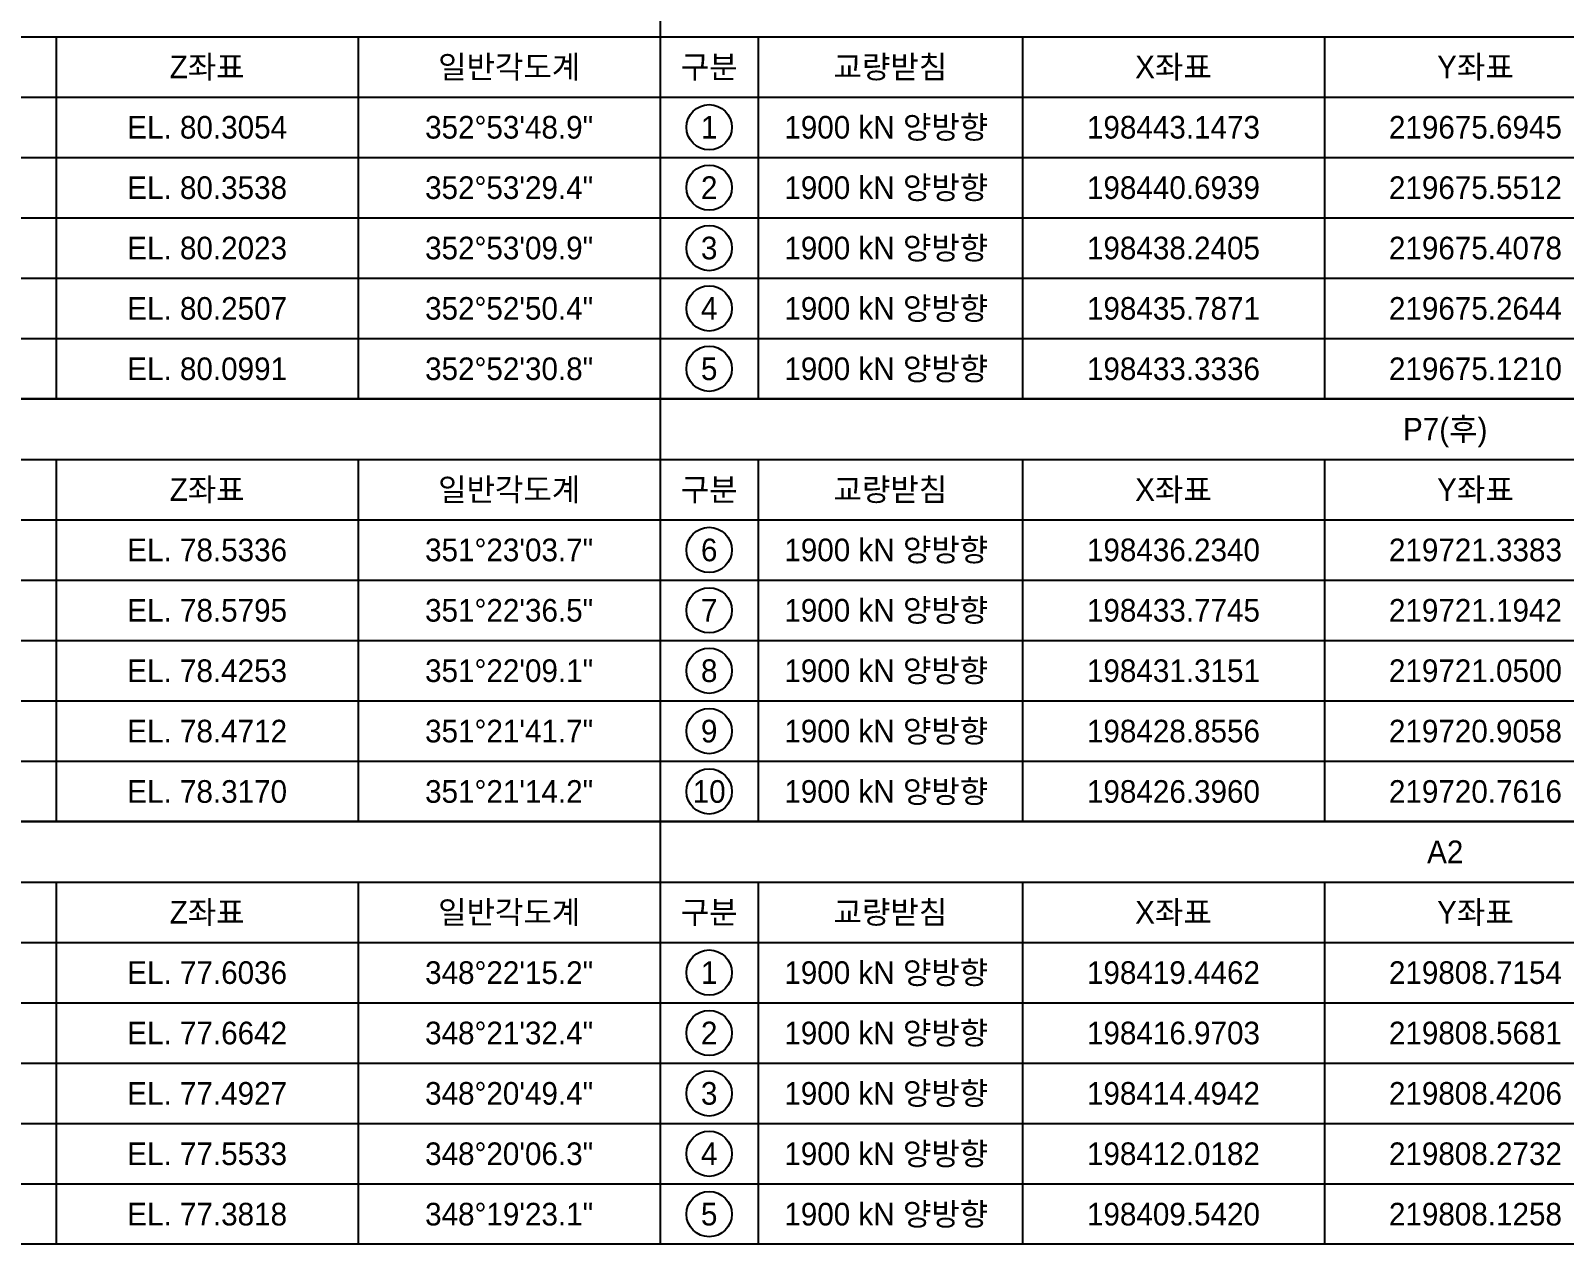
# Model space of a CAD drawing. Header units: feet. Extents: x 0 to 252300, y 0 to 178200.
# Drawn here: x 132377 to 193323, y 48002 to 96242 of the extents above; entities that cross this region are included whole.
import ezdxf
from ezdxf.enums import TextEntityAlignment as Align

# ---------------------------------------------------------------- set-up
doc = ezdxf.new("R2010")
doc.units = ezdxf.units.FT
doc.header["$LTSCALE"] = 3000
doc.header["$MEASUREMENT"] = 0
doc.layers.add('CS-TABL-LIN2', color=1, linetype='CONTINUOUS')
doc.layers.add('CS-TABL-TEX2', color=3, linetype='CONTINUOUS')
doc.styles.add('A_STANDARD', font='')
doc.styles.get('A_STANDARD').set_extended_font_data('Dotum')

msp = doc.modelspace()

# ---------------------------------------------------------------- linework, layer by layer
at = {"layer": 'CS-TABL-LIN2'}
for p, q in [((157390, 98402), (157390, 81602)), ((32590, 96002), (219790, 96002)), ((133390, 96002), (133390, 81602)), ((145390, 96002), (145390, 81602)), ((161290, 96002), (161290, 81602)), ((171790, 96002), (171790, 81602)), ((183790, 96002), (183790, 81602)), ((32590, 93602), (219790, 93602)), ((32590, 91202), (219790, 91202)), ((32590, 88802), (219790, 88802)), ((32590, 86402), (219790, 86402)), ((32590, 84002), (219790, 84002)), ((157390, 81602), (157390, 64802)), ((32590, 79202), (219790, 79202)), ((133390, 79202), (133390, 64802)), ((145390, 79202), (145390, 64802)), ((161290, 79202), (161290, 64802)), ((171790, 79202), (171790, 64802)), ((183790, 79202), (183790, 64802)), ((32590, 76802), (219790, 76802)), ((32590, 74402), (219790, 74402)), ((32590, 72002), (219790, 72002)), ((32590, 69602), (219790, 69602)), ((32590, 67202), (219790, 67202)), ((157390, 64802), (157390, 48002)), ((32590, 62402), (219790, 62402)), ((133390, 62402), (133390, 48002)), ((145390, 62402), (145390, 48002)), ((161290, 62402), (161290, 48002)), ((171790, 62402), (171790, 48002)), ((183790, 62402), (183790, 48002)), ((32590, 60002), (219790, 60002)), ((32590, 57602), (219790, 57602)), ((32590, 55202), (219790, 55202)), ((32590, 52802), (219790, 52802)), ((32590, 50402), (219790, 50402))]:
    msp.add_line(p, q, dxfattribs=at)
for points in [[(32590, 98402), (219790, 98402), (219790, 81602), (32590, 81602)], [(32590, 81602), (219790, 81602), (219790, 64802), (32590, 64802)], [(32590, 64802), (219790, 64802), (219790, 48002), (32590, 48002)]]:
    msp.add_lwpolyline(points, close=True, dxfattribs=at)
for centre in [(159340, 92402), (159340, 90002), (159340, 87602), (159340, 85202), (159340, 82802), (159340, 75602), (159340, 73202), (159340, 70802), (159340, 68402), (159340, 66002), (159340, 58802), (159340, 56402), (159340, 54002), (159340, 51602), (159340, 49202)]:
    msp.add_circle(centre, 900, dxfattribs=at)

# ---------------------------------------------------------------- texts
at = {"layer": 'CS-TABL-TEX2', "style": 'A_STANDARD'}
for s, p in [('Z좌표', (139390, 94802)), ('일반각도계', (151390, 94802)), ('구분', (159340, 94802)), ('교량받침', (166540, 94802)), ('X좌표', (177790, 94802)), ('Y좌표', (189790, 94802)), ('EL. 80.3054', (139390, 92402)), ('352°53\'48.9"', (151390, 92402)), ('1', (159340, 92402)), ('1900 kN 양방향 ', (166540, 92402)), ('198443.1473', (177790, 92402)), ('219675.6945', (189790, 92402)), ('EL. 80.3538', (139390, 90002)), ('352°53\'29.4"', (151390, 90002)), ('2', (159340, 90002)), ('1900 kN 양방향 ', (166540, 90002)), ('198440.6939', (177790, 90002)), ('219675.5512', (189790, 90002)), ('EL. 80.2023', (139390, 87602)), ('352°53\'09.9"', (151390, 87602)), ('3', (159340, 87602)), ('1900 kN 양방향 ', (166540, 87602)), ('198438.2405', (177790, 87602)), ('219675.4078', (189790, 87602)), ('EL. 80.2507', (139390, 85202)), ('352°52\'50.4"', (151390, 85202)), ('4', (159340, 85202)), ('1900 kN 양방향 ', (166540, 85202)), ('198435.7871', (177790, 85202)), ('219675.2644', (189790, 85202)), ('EL. 80.0991', (139390, 82802)), ('352°52\'30.8"', (151390, 82802)), ('5', (159340, 82802)), ('1900 kN 양방향 ', (166540, 82802)), ('198433.3336', (177790, 82802)), ('219675.1210', (189790, 82802)), ('P7(후)', (188590, 80402)), ('Z좌표', (139390, 78002)), ('일반각도계', (151390, 78002)), ('구분', (159340, 78002)), ('교량받침', (166540, 78002)), ('X좌표', (177790, 78002)), ('Y좌표', (189790, 78002)), ('EL. 78.5336', (139390, 75602)), ('351°23\'03.7"', (151390, 75602)), ('6', (159340, 75602)), ('1900 kN 양방향 ', (166540, 75602)), ('198436.2340', (177790, 75602)), ('219721.3383', (189790, 75602)), ('1900 kN 양방향 ', (166540, 73202)), ('EL. 78.5795', (139390, 73202)), ('351°22\'36.5"', (151390, 73202)), ('7', (159340, 73202)), ('198433.7745', (177790, 73202)), ('219721.1942', (189790, 73202)), ('1900 kN 양방향 ', (166540, 70802)), ('EL. 78.4253', (139390, 70802)), ('351°22\'09.1"', (151390, 70802)), ('8', (159340, 70802)), ('198431.3151', (177790, 70802)), ('219721.0500', (189790, 70802)), ('1900 kN 양방향 ', (166540, 68402)), ('EL. 78.4712', (139390, 68402)), ('351°21\'41.7"', (151390, 68402)), ('9', (159340, 68402)), ('198428.8556', (177790, 68402)), ('219720.9058', (189790, 68402)), ('EL. 78.3170', (139390, 66002)), ('351°21\'14.2"', (151390, 66002)), ('10', (159340, 66002)), ('1900 kN 양방향 ', (166540, 66002)), ('198426.3960', (177790, 66002)), ('219720.7616', (189790, 66002)), ('A2', (188590, 63602)), ('Z좌표', (139390, 61202)), ('일반각도계', (151390, 61202)), ('구분', (159340, 61202)), ('교량받침', (166540, 61202)), ('X좌표', (177790, 61202)), ('Y좌표', (189790, 61202)), ('EL. 77.6036', (139390, 58802)), ('348°22\'15.2"', (151390, 58802)), ('1', (159340, 58802)), ('1900 kN 양방향 ', (166540, 58802)), ('198419.4462', (177790, 58802)), ('219808.7154', (189790, 58802)), ('EL. 77.6642', (139390, 56402)), ('348°21\'32.4"', (151390, 56402)), ('2', (159340, 56402)), ('1900 kN 양방향 ', (166540, 56402)), ('198416.9703', (177790, 56402)), ('219808.5681', (189790, 56402)), ('EL. 77.4927', (139390, 54002)), ('348°20\'49.4"', (151390, 54002)), ('3', (159340, 54002)), ('1900 kN 양방향 ', (166540, 54002)), ('198414.4942', (177790, 54002)), ('219808.4206', (189790, 54002)), ('EL. 77.5533', (139390, 51602)), ('348°20\'06.3"', (151390, 51602)), ('4', (159340, 51602)), ('1900 kN 양방향 ', (166540, 51602)), ('198412.0182', (177790, 51602)), ('219808.2732', (189790, 51602)), ('EL. 77.3818', (139390, 49202)), ('348°19\'23.1"', (151390, 49202)), ('5', (159340, 49202)), ('1900 kN 양방향 ', (166540, 49202)), ('198409.5420', (177790, 49202)), ('219808.1258', (189790, 49202))]:
    msp.add_text(s, height=900, dxfattribs=at).set_placement(p, align=Align.MIDDLE_CENTER)

doc.saveas('drawing.dxf')
